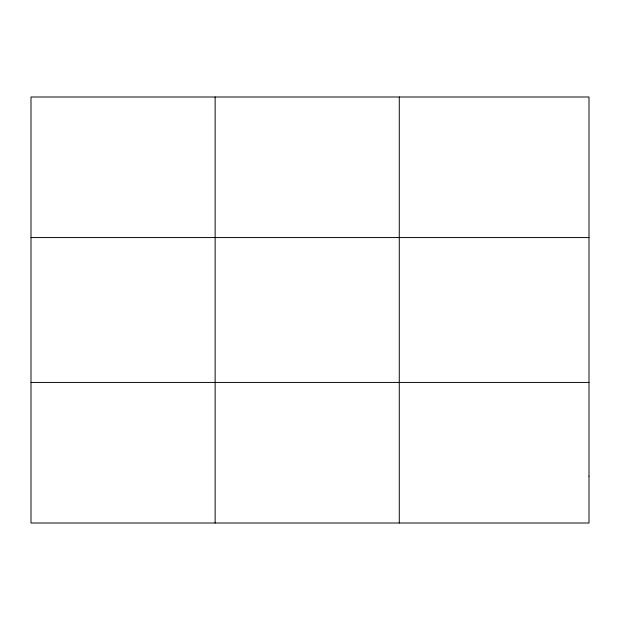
<?xml version="1.0" encoding="UTF-8"?>
<svg xmlns="http://www.w3.org/2000/svg" width="620" height="620" viewBox="0 0 620 620"><rect width="100%" height="100%" fill="white"/><g stroke="black" fill="none" stroke-linecap="round" stroke-linejoin="round"><path stroke-width="0.93" d="M215.14 96.991L215.14 523.009M399.28 96.991L399.28 523.009M31 237.576L589 237.576M31 382.424L589 382.424M589 476.152L589 523.009L31 523.009L31 96.991L589 96.991L589 476.152"/></g></svg>
